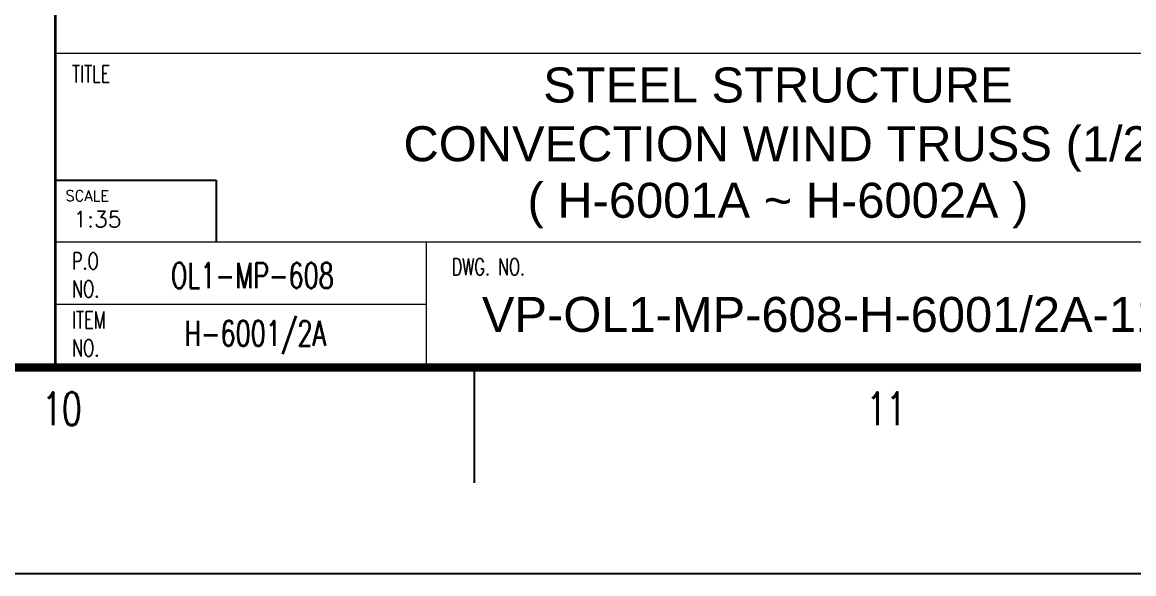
# Model space of a CAD drawing. Header units: millimetres. Extents: x 0 to 134087, y -49114 to 20834.
# Drawn here: x 55691 to 59029, y 0 to 1655 of the extents above; entities that cross this region are included whole.
import ezdxf
from ezdxf.enums import TextEntityAlignment as Align

# ---------------------------------------------------------------- set-up
doc = ezdxf.new("R2010")
doc.units = ezdxf.units.MM
doc.header["$LTSCALE"] = 35
doc.layers.add('BODER', color=7, linetype='Continuous')
doc.layers.add('TITLE', color=7, linetype='Continuous')
doc.styles.add('Arial', font='arial.ttf', dxfattribs={"height": 0.2})
doc.styles.add('ROMANS', font='ROMANS.shx', dxfattribs={"width": 0.8})
doc.styles.get("Standard").update_dxf_attribs({"font": 'romans.shx', "width": 0.8, "bigfont": 'whgtxt.shx'})

msp = doc.modelspace()

# ---------------------------------------------------------------- linework, layer by layer
at = {"color": 7, "lineweight": 0}
for p, q in [((55790.3611, 618.9025), (55790.3611, 2933.45)), ((55790.361, 1562.3322), (60130.3597, 1562.3322)), ((55790.361, 1562.3322), (60130.3597, 1562.3322)), ((55790.3611, 1562.3322), (60130.3597, 1562.3322)), ((55790.3611, 996.2743), (60130.3597, 996.2743)), ((55790.3611, 996.2743), (56273.3971, 996.2743)), ((56905.3681, 618.9025), (56905.3681, 996.2743)), ((56905.3681, 807.5884), (55790.3611, 807.5884))]:
    msp.add_line(p, q, dxfattribs=at)
at = {"color": 7}
for p, q in [((57048.2255, 618.9025), (57048.2255, 272.3171)), ((60736.8841, 0), (31301.8841, 0))]:
    msp.add_line(p, q, dxfattribs=at)
at = {"color": 7, "const_width": 24.7561}
msp.add_lwpolyline([(32292.128, 618.9025), (60130.3597, 618.9025)], dxfattribs=at)
at = {"layer": 'TITLE'}
for p, q in [((55790.3611, 1180.6663), (56273.3971, 1180.6663)), ((56273.3971, 1180.6663), (56273.3971, 996.2743))]:
    msp.add_line(p, q, dxfattribs=at)
at = {"layer": 'TITLE', "color": 7, "lineweight": 0}
msp.add_lwpolyline([(55790.3611, 618.9025, 7.5474, 7.5474, 0), (55790.3611, 5038.8059, 0, 0, 0), (60130.3597, 5038.8059, 0, 0, 0)], format="xyseb", dxfattribs=at)
at = {"layer": 'TITLE', "lineweight": 0, "const_width": 4.9088}
msp.add_lwpolyline([(55790.3611, 1180.6663), (55790.3611, 996.2743)], dxfattribs=at)

# ---------------------------------------------------------------- texts
at = {"color": 7, "lineweight": 0, "style": 'ROMANS', "width": 0.7}
for s, p in [('TITLE', (55840.6773, 1474.2787)), ('P.O', (55840.6773, 913.1757)), ('DWG. NO.', (56980.8425, 895.6418)), ('NO.', (55840.6773, 829.3153)), ('ITEM', (55840.6773, 736.1736)), ('NO.', (55840.6773, 652.3132))]:
    msp.add_text(s, height=50.31625, dxfattribs=at).set_placement(p)
at = {"color": 2, "lineweight": 0}
msp.add_text('1:35', height=48.30359, dxfattribs=at).set_placement((55916.8465, 1039.5733), align=Align.CENTER)
at = {"lineweight": 0, "style": 'ROMANS', "width": 0.7}
for s, p in [('OL1-MP-608', (56382.0655, 857.373)), ('H-6001/2A', (56390.633, 683.6522))]:
    msp.add_text(s, height=75.47436, dxfattribs=at).set_placement(p, align=Align.CENTER)
at = {"color": 7, "style": 'ROMANS', "width": 0.7}
for s, p in [('10', (55810.4207, 495.122)), ('11', (58286.0304, 495.122))]:
    msp.add_text(s, height=99.02439, dxfattribs=at).set_placement(p, align=Align.MIDDLE)
at = {"layer": 'BODER', "color": 7, "style": 'Arial'}
for s, p in [('STEEL STRUCTURE', (57960.3604, 1466.6621)), (' CONVECTION WIND TRUSS (1/2)', (57960.3604, 1277.3076)), ('( H-6001A ~ H-6002A )', (57960.3604, 1107.626))]:
    msp.add_text(s, height=105, dxfattribs=at).set_placement(p, align=Align.MIDDLE)
msp.add_text('VP-OL1-MP-608-H-6001/2A-1151', height=105, dxfattribs=at).set_placement((58175.9022, 725.6039), align=Align.CENTER)
at = {"layer": 'TITLE', "lineweight": 0}
msp.add_text('SCALE', height=32.2024, dxfattribs=at).set_placement((55886.3184, 1118.2159), align=Align.CENTER)

doc.saveas('drawing.dxf')
